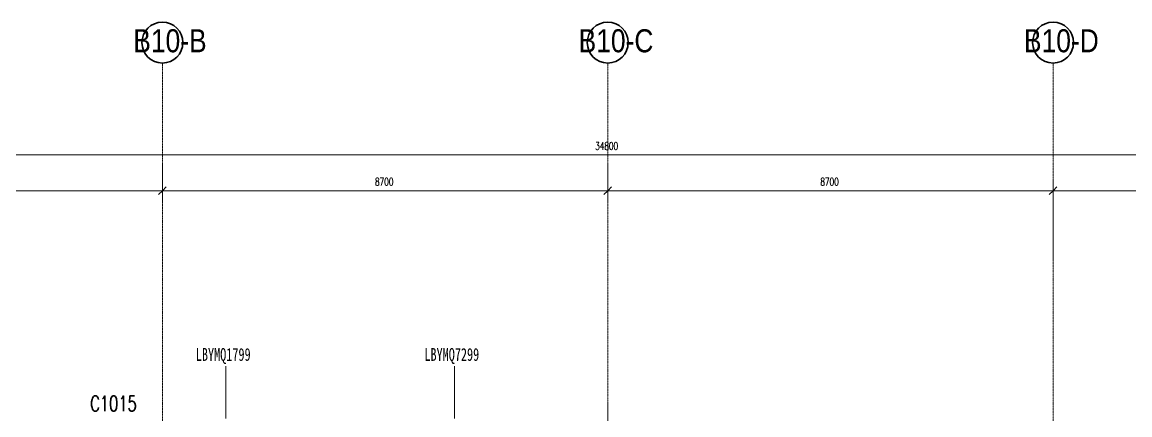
# Model space of a CAD drawing. Header units: millimetres. Extents: x 168964 to 234689, y -27981 to 8299.
# Drawn here: x 197041 to 218681, y 621 to 8299 of the extents above; entities that cross this region are included whole.
import ezdxf

# ---------------------------------------------------------------- set-up
doc = ezdxf.new("R2010")
doc.units = ezdxf.units.MM
doc.linetypes.add('轴网线', pattern=[22.24, 12.7, -3.18, 3.18, -3.18])
for name, color, linetype, lineweight in [('A-____-____-DIMS', 7, 'Continuous', 5), ('A-____-____-DIMS-100', 7, 'Continuous', 5), ('A-DETL-____-OTLN', 7, 'Continuous', 5), ('A-GLAZ-____-IDEN', 7, 'Continuous', 5), ('A-WALL-____-IDEN', 7, 'Continuous', 5), ('S-GRID-____-IDEN', 7, 'Continuous', 5), ('S-GRID-____-OTLN', 7, 'Continuous', 5)]:
    doc.layers.add(name, color=color, linetype=linetype, lineweight=lineweight)
doc.styles.add('RomanD', font='romand__.ttf', dxfattribs={"width": 0.7, "height": 150})
doc.styles.add('RomanD_1', font='romand__.ttf', dxfattribs={"width": 0.7, "height": 300})
doc.styles.add('TJ_FangSong_Narrow_3', font='', dxfattribs={"height": 450})
doc.styles.add('仿宋_2', font='', dxfattribs={"width": 0.7, "height": 250})
doc.styles.get('TJ_FangSong_Narrow_3').set_extended_font_data('TJ_FangSong_Narrow')
doc.styles.get('仿宋_2').set_extended_font_data('FangSong')
doc.dimstyles.new('对角线_-_1_5mm_RomanD_1_20_1', dxfattribs={"dimscale": 304.8, "dimtxt": 150.53621, "dimasz": 0.492126, "dimexe": 0.656168, "dimexo": 0.0625, "dimgap": 0.164042, "dimtad": 1, "dimdec": 0, "dimzin": 0, "dimdsep": 46, "dimtxsty": 'RomanD', "dimblk1": 'OBLIQUE', "dimblk2": 'OBLIQUE', "dimsah": 1, "dimcen": 0.09, "dimazin": 0, "dimtfac": 1, "dimtdec": 4, "dimtix": 1, "dimtmove": 0, "dimatfit": 3, "dimfxl": 1.64042, "dimfxlon": 1, "dimtvp": 1, "dimtolj": 1, "dimtzin": 0, "dimarcsym": 2})

# ---------------------------------------------------------------- blocks, each defined once
blk = doc.blocks.new('DIMBLOCK11-ELV_3F')
at = {"layer": 'A-____-____-DIMS-100', "color": 250, "true_color": 0x444444, "transparency": 16777216}
for p, q in [((156600, 6204), (156600, 5504)), ((156600, 5704), (156600, 6204)), ((191400, 2583), (191400, 5904)), ((156600, 5704), (191400, 5704)), ((191400, 5704), (191400, 2583))]:
    blk.add_line(p, q, dxfattribs=at)
at = {"layer": 'A-____-____-DIMS-100', "color": 250, "lineweight": 35, "true_color": 0x444444, "transparency": 16777216}
for p, q in [((156600, 5704), (156525, 5629)), ((156600, 5704), (156675, 5779)), ((191400, 5704), (191325, 5629)), ((191400, 5704), (191475, 5779))]:
    blk.add_line(p, q, dxfattribs=at)
at = {"layer": 'A-____-____-DIMS-100', "color": 0, "transparency": 16777216, "insert": (173754, 5953), "char_height": 150, "width": 590.57, "attachment_point": 1, "line_spacing_factor": 1.146391, "style": 'RomanD'}
blk.add_mtext('34800', dxfattribs=at)
blk = doc.blocks.new('_Oblique')
at = {"color": 0, "linetype": 'ByBlock', "lineweight": -2}
blk.add_line((-0.5, -0.5), (0.5, 0.5), dxfattribs=at)
blk = doc.blocks.new('DIMBLOCK17-ELV_3F')
at = {"layer": 'A-____-____-DIMS-100', "color": 250, "true_color": 0x444444, "transparency": 16777216}
for p, q in [((156600, 5504), (156600, 4804)), ((156600, 5004), (156600, 5504)), ((165300, 5504), (165300, 4804)), ((165300, 5004), (165300, 5504)), ((156600, 5004), (165300, 5004))]:
    blk.add_line(p, q, dxfattribs=at)
at = {"layer": 'A-____-____-DIMS-100', "color": 250, "lineweight": 35, "true_color": 0x444444, "transparency": 16777216}
for p, q in [((156600, 5004), (156525, 4929)), ((156600, 5004), (156675, 5079)), ((165300, 5004), (165225, 4929)), ((165300, 5004), (165375, 5079))]:
    blk.add_line(p, q, dxfattribs=at)
at = {"layer": 'A-____-____-DIMS-100', "color": 0, "transparency": 16777216, "insert": (160753, 5253), "char_height": 150, "width": 472.45, "attachment_point": 1, "line_spacing_factor": 1.146391, "style": 'RomanD'}
blk.add_mtext('8700', dxfattribs=at)
blk = doc.blocks.new('DIMBLOCK18-ELV_3F')
at = {"layer": 'A-____-____-DIMS-100', "color": 250, "true_color": 0x444444, "transparency": 16777216}
for p, q in [((165300, 5504), (165300, 4804)), ((165300, 5004), (165300, 5504)), ((174000, 5504), (174000, 4804)), ((174000, 5004), (174000, 5504)), ((165300, 5004), (174000, 5004))]:
    blk.add_line(p, q, dxfattribs=at)
at = {"layer": 'A-____-____-DIMS-100', "color": 250, "lineweight": 35, "true_color": 0x444444, "transparency": 16777216}
for p, q in [((165300, 5004), (165225, 4929)), ((165300, 5004), (165375, 5079)), ((174000, 5004), (173925, 4929)), ((174000, 5004), (174075, 5079))]:
    blk.add_line(p, q, dxfattribs=at)
at = {"layer": 'A-____-____-DIMS-100', "color": 0, "transparency": 16777216, "insert": (169453, 5253), "char_height": 150, "width": 472.45, "attachment_point": 1, "line_spacing_factor": 1.146391, "style": 'RomanD'}
blk.add_mtext('8700', dxfattribs=at)
blk = doc.blocks.new('DIMBLOCK19-ELV_3F')
at = {"layer": 'A-____-____-DIMS-100', "color": 250, "true_color": 0x444444, "transparency": 16777216}
for p, q in [((174000, 5504), (174000, 4804)), ((174000, 5004), (174000, 5504)), ((182700, 3655), (182700, 5204)), ((174000, 5004), (182700, 5004)), ((182700, 5004), (182700, 3655))]:
    blk.add_line(p, q, dxfattribs=at)
at = {"layer": 'A-____-____-DIMS-100', "color": 250, "lineweight": 35, "true_color": 0x444444, "transparency": 16777216}
for p, q in [((174000, 5004), (173925, 4929)), ((174000, 5004), (174075, 5079)), ((182700, 5004), (182625, 4929)), ((182700, 5004), (182775, 5079))]:
    blk.add_line(p, q, dxfattribs=at)
at = {"layer": 'A-____-____-DIMS-100', "color": 0, "transparency": 16777216, "insert": (178153, 5253), "char_height": 150, "width": 472.45, "attachment_point": 1, "line_spacing_factor": 1.146391, "style": 'RomanD'}
blk.add_mtext('8700', dxfattribs=at)
blk = doc.blocks.new('DIMBLOCK20-ELV_3F')
at = {"layer": 'A-____-____-DIMS-100', "color": 250, "true_color": 0x444444, "transparency": 16777216}
for p, q in [((191400, 5504), (191400, 4804)), ((191400, 5004), (191400, 5504)), ((182700, 3655), (182700, 5204)), ((182700, 5004), (191400, 5004)), ((182700, 5004), (182700, 3655))]:
    blk.add_line(p, q, dxfattribs=at)
at = {"layer": 'A-____-____-DIMS-100', "color": 250, "lineweight": 35, "true_color": 0x444444, "transparency": 16777216}
for p, q in [((182700, 5004), (182625, 4929)), ((182700, 5004), (182775, 5079)), ((191400, 5004), (191325, 4929)), ((191400, 5004), (191475, 5079))]:
    blk.add_line(p, q, dxfattribs=at)
at = {"layer": 'A-____-____-DIMS-100', "color": 0, "transparency": 16777216, "insert": (186853, 5253), "char_height": 150, "width": 472.45, "attachment_point": 1, "line_spacing_factor": 1.146391, "style": 'RomanD'}
blk.add_mtext('8700', dxfattribs=at)
blk = doc.blocks.new('轴网 - R4_0-512320-ELV_3F')
at = {"layer": 'S-GRID-____-IDEN', "color": 160, "lineweight": 35, "true_color": 0x4444ff}
blk.add_circle((0, 0), 4, dxfattribs=at)
blk = doc.blocks.new('YXQH_AR_B9-20_rvt-2-ELV_3F')
at = {"layer": 'A-DETL-____-OTLN', "color": 173, "true_color": 0x5151ff}
blk.add_line((174000, 830), (174000, 250), dxfattribs=at)
at = {"layer": 'A-WALL-____-IDEN', "color": 160, "lineweight": 13, "true_color": 0x4444ff}
for p, q in [((166538.6, 550), (166538.6, 1571.3)), ((171003.7, 550), (171003.7, 1571.3))]:
    blk.add_line(p, q, dxfattribs=at)
at = {"layer": 'S-GRID-____-OTLN', "color": 160, "linetype": '轴网线', "true_color": 0x4444ff}
for p, q in [((165300, 7499.5), (165300, -27181.2)), ((174000, 7499.5), (174000, -27181.2)), ((182700, 7499.5), (182700, -27181.2))]:
    blk.add_line(p, q, dxfattribs=at)
at = {"color": 250, "lineweight": 5, "true_color": 0x444444, "xscale": 99.99999999999993, "yscale": 99.99999999999993, "zscale": 99.99999999999993, "rotation": 180}
for p in [(165300, 7899.5), (174000, 7899.5), (182700, 7899.5)]:
    blk.add_blockref('轴网 - R4_0-512320-ELV_3F', p, dxfattribs=at)
at = {"layer": 'A-GLAZ-____-IDEN', "color": 250, "true_color": 0x444444, "insert": (163890, 991.9), "char_height": 300, "width": 1217.763, "attachment_point": 1, "style": 'RomanD_1'}
blk.add_mtext('C1015', dxfattribs=at)
at = {"layer": 'A-WALL-____-IDEN', "color": 250, "true_color": 0x444444, "char_height": 250, "width": 1414.177, "attachment_point": 1, "style": '仿宋_2'}
for s, insert in [('LBYMQ1799', (165952.7, 1926.9)), ('LBYMQ7299', (170417.8, 1926.9))]:
    blk.add_mtext(s, dxfattribs=dict(at, insert=insert))
at = {"layer": 'S-GRID-____-IDEN', "color": 250, "true_color": 0x444444, "char_height": 450, "width": 1370.886, "attachment_point": 1, "style": 'TJ_FangSong_Narrow_3'}
for s, insert in [('B10-B', (164731.7, 8160)), ('B10-C', (173431.7, 8160)), ('B10-D', (182131.7, 8160))]:
    blk.add_mtext(s, dxfattribs=dict(at, insert=insert))
at = {"layer": 'A-____-____-DIMS', "color": 250, "true_color": 0x444444}
for base, p1, p2, override, picture, middle in [((191400, 5704.1), (156600, 6204.1), (191400, 2583.4), {"dimpost": '<>', "dimfxl": 34987.850937}, 'DIMBLOCK11-ELV_3F', (174000, 5829.1)), ((165300, 5004.1), (156600, 5504.1), (165300, 5504.1), {"dimpost": '<>', "dimfxl": 8700}, 'DIMBLOCK17-ELV_3F', (160950, 5129.1)), ((174000, 5004.1), (165300, 5504.1), (174000, 5504.1), {"dimpost": '<>', "dimfxl": 8700}, 'DIMBLOCK18-ELV_3F', (169650, 5129.1)), ((182700, 5004.1), (174000, 5504.1), (182700, 3655.2), {"dimpost": '<>', "dimfxl": 8894.290199}, 'DIMBLOCK19-ELV_3F', (178350, 5129.1)), ((191400, 5004.1), (182700, 3655.2), (191400, 5504.1), {"dimpost": '<>', "dimfxl": 8894.290199}, 'DIMBLOCK20-ELV_3F', (187050, 5129.1))]:
    dim = blk.add_linear_dim(base=base, p1=p1, p2=p2, dimstyle='对角线_-_1_5mm_RomanD_1_20_1', override=override, dxfattribs=at)
    dim.commit()
    dim.dimension.update_dxf_attribs({"geometry": picture, "text_midpoint": middle})

msp = doc.modelspace()

# ---------------------------------------------------------------- block references
at = {"lineweight": 5}
msp.add_blockref('YXQH_AR_B9-20_rvt-2-ELV_3F', (34481, 0), dxfattribs=at)

doc.saveas('drawing.dxf')
